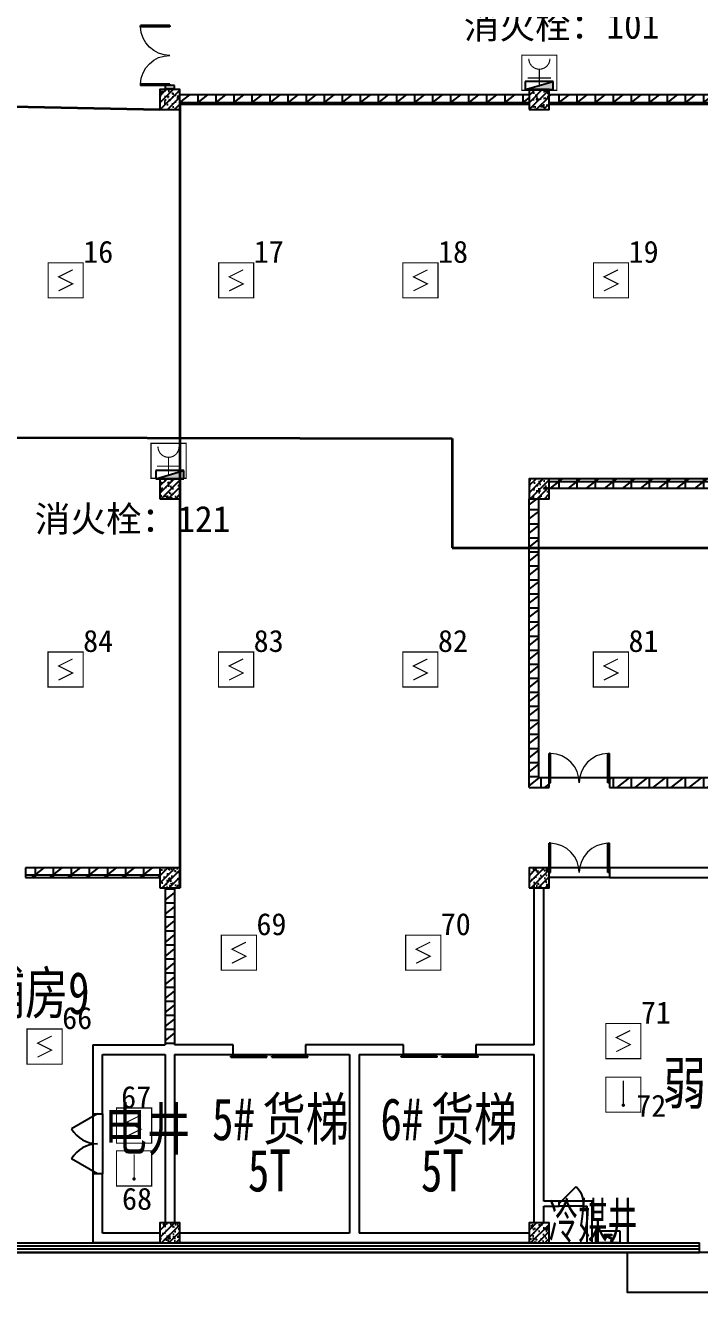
# Model space of a CAD drawing. Header units: millimetres. Extents: x -633009578 to 5705885, y -633235091 to 2571734.
# Drawn here: x 3384020 to 3400820, y 1854760 to 1886350 of the extents above; entities that cross this region are included whole.
import ezdxf

# ---------------------------------------------------------------- set-up
doc = ezdxf.new("R2010")
doc.units = ezdxf.units.MM
doc.header["$LTSCALE"] = 1000
doc.header["$MEASUREMENT"] = 0
doc.layers.get('0').update_dxf_attribs({"color": 9})
for name, color, linetype in [('000000000000电气', 7, 'Continuous'), ('3T_WOOD', 21, 'Continuous'), ('A-COLUM(柱)', 255, 'Continuous'), ('A-DOOR(门）', 4, 'Continuous'), ('A-F-AREA(计算)', 5, 'Continuous'), ('A-FLOR(看线)', 8, 'Continuous'), ('A-HATH(填充)', 8, 'Continuous'), ('A-LM-QPM(设备)', 8, 'Continuous'), ('A-TEXT(房间)', 243, 'Continuous'), ('A-WALL(墙)', 255, 'Continuous'), ('A-WINDOW（窗）', 4, 'Continuous'), ('EQUIP_消火栓', 7, 'Continuous'), ('设备-消防', 3, 'Continuous')]:
    doc.layers.add(name, color=color, linetype=linetype)
doc.styles.add('_TCH', font='simhei.ttf', dxfattribs={"width": 0.75, "bigfont": 'hztxt.shx'})
doc.styles.add('IDQSTYLE', font='simhei.ttf', dxfattribs={"width": 0.707, "bigfont": 'hztxt.shx'})
doc.styles.add('TXT', font='simhei.ttf', dxfattribs={"width": 0.8, "bigfont": 'hztxt.shx'})
doc.styles.add('宋体', font='simhei.ttf')
pattern_1 = [(0, (849921.4751960391, 677977.5160347573), (0, 350), []), (37.875, (850321.4751960391, 677977.5160347573), (-169.61527734408, 218.0766567528281), []), (90, (850321.4751960391, 677977.5160347573), (-450, 2.755455298081545e-14), [])]

# ---------------------------------------------------------------- blocks, each defined once
blk = doc.blocks.new('HC001224')
at = {"color": 0, "linetype": 'Continuous', "const_width": 0.2}
blk.add_lwpolyline([(-3.125, 3.125), (3.125, 3.125), (3.125, -3.125), (-3.125, -3.125)], close=True, dxfattribs=at)
blk.add_lwpolyline([(1.25, 1.875), (-1.25, 0.625), (1.25, -0.625), (-1.25, -1.875)], dxfattribs=at)
at = {"color": 0, "style": 'IDQSTYLE', "width": 0.7}
blk.add_attdef('PSFHATT', (5.125, -3.125), '', height=2.5, dxfattribs=at)
blk = doc.blocks.new('HC001552')
at = {"color": 0, "linetype": 'Continuous', "const_width": 0.2}
blk.add_lwpolyline([(-3.125, 3.125), (3.125, 3.125), (3.125, -3.125), (-3.125, -3.125)], close=True, dxfattribs=at)
blk.add_lwpolyline([(-1.875, 2.5, 0.1989123673796508), (-1.325825214724788, 1.174174785275256, 0.1989123673796632), (-1.010554351787499e-15, 0.625, 0.1989123673796561), (1.325825214724758, 1.174174785275198, 0.1989123673796527), (1.875, 2.5)], format="xyb", dxfattribs=at)
for points in [[(-1.4210854715202e-14, 0.625), (0, -2.5)], [(-2.062500000000007, -0.9375000000000071), (2.062499999999993, -0.9374999999999931)]]:
    blk.add_lwpolyline(points, dxfattribs=at)
at = {"color": 0, "style": 'IDQSTYLE', "width": 0.7}
blk.add_attdef('PSFHATT', (5.125, -3.125), '', height=2.5, dxfattribs=at)
blk = doc.blocks.new('HC001223')
at = {"color": 0, "linetype": 'Continuous', "const_width": 0.2}
blk.add_lwpolyline([(-3.125, 3.125), (3.125, 3.125), (3.125, -3.125), (-3.125, -3.125)], close=True, dxfattribs=at)
blk.add_lwpolyline([(0, 2.5), (0, -1.875)], dxfattribs=at)
at = {"color": 0, "linetype": 'Continuous', "const_width": 0.3}
blk.add_lwpolyline([(-0.15, -1.875, 1), (0.15, -1.875, 1)], format="xyb", close=True, dxfattribs=at)
at = {"color": 0, "style": 'IDQSTYLE', "width": 0.7}
blk.add_attdef('PSFHATT', (5.125, -3.125), '', height=2.5, dxfattribs=at)
blk = doc.blocks.new('$TwtSys$00000434')
for p, q in [((-0.5, 0.5), (-0.5, -0.5)), ((-0.5, -0.5), (0.5, 0.5)), ((0.5, 0.5), (-0.5, 0.5)), ((0.5, -0.5), (0.5, 0.5)), ((-0.5, -0.5), (0.5, -0.5))]:
    blk.add_line(p, q)
blk.add_solid([(0.5, -0.5), (0.5, 0.5), (-0.5, -0.5)])
blk = doc.blocks.new('G$CD148DACB')
at = {"layer": 'EQUIP_消火栓', "xscale": 700, "yscale": 200, "zscale": 700, "rotation": 359.9999949910436}
for p in [(-18899.99999126745, 28350.00000004284), (-28099.99999126745, 18650.00000004284)]:
    blk.add_blockref('$TwtSys$00000434', p, dxfattribs=at)
blk = doc.blocks.new('VdFDAFDFfasdgfswgre')
at = {"layer": 'A-LM-QPM(设备)'}
for p, q in [((-18.82899837940931, -406.182118716184), (32.44091908354312, -219.865729555022)), ((32.44091908354312, -219.865729555022), (56.36419694311917, -226.448856712319)), ((56.36419694311917, -226.448856712319), (37.18157476373017, -296.1590703437105)), ((37.18157476373017, -296.1590703437105), (49.2817729152739, -324.0305588338524)), ((49.2817729152739, -324.0305588338524), (125.9159782715142, -245.5878820237704)), ((153.1663345098495, -253.0865434217267), (58.93851659074426, -349.0140868732706)), ((125.9159782715142, -245.5878820237704), (153.1663345098495, -253.0865434217267)), ((5.094279481098056, -412.765245873481), (-18.82899837940931, -406.182118716184)), ((26.97990751266479, -333.232229411602), (5.094279481098056, -412.765245873481)), ((49.2817729152739, -324.0305588338524), (26.97990751266479, -333.232229411602)), ((26.97990751266479, -333.232229411602), (49.2817729152739, -324.0305588338524)), ((67.04131023027003, -429.8116214922629), (26.97990751266479, -333.232229411602)), ((58.93851659074426, -349.0140868732706), (97.61874484550208, -438.2258171304129)), ((97.61874484550208, -438.2258171304129), (67.04131023027003, -429.8116214922629))]:
    blk.add_line(p, q, dxfattribs=at)
blk.add_lwpolyline([(0, 0), (289.248551459983, -79.59444376500323), (130.0596639309078, -658.0915466849692), (-159.1888875309378, -578.4971029208973)], close=True, dxfattribs=at)
blk = doc.blocks.new('$DorLib2D$00000114')
at = {"color": 0}
blk.add_line((0.4999999999999964, 3.552713678800501e-15), (-0.2071067811864751, 0.7071067811864857), dxfattribs=at)
blk.add_arc((0.5000000000013856, -1.154631945610163e-12), 1.000000000001696, 135, 180, dxfattribs=at)
blk = doc.blocks.new('$DorLib2D$00000002')
for p, q in [((-0.5, -5.684341886080802e-17), (-0.5000000000000007, 0.4875)), ((-0.4750000000000007, 0.4875), (-0.5000000000000007, 0.4875)), ((-0.475, -2.842170943040401e-17), (-0.4750000000000007, 0.4875)), ((0.475, -2.842170943040401e-17), (0.4750000000000007, 0.4875)), ((0.4750000000000007, 0.4875), (0.5000000000000007, 0.4875)), ((0.5, -5.684341886080802e-17), (0.5000000000000007, 0.4875)), ((-0.5, -5.684341886080802e-17), (-0.475, -2.842170943040401e-17)), ((0.5, -5.684341886080802e-17), (0.475, -2.842170943040401e-17))]:
    blk.add_line(p, q)
at = {"lineweight": 13}
for centre, start, end in [((-0.4875, -4.263256414560601e-17), 0, 88.53071641864632), ((0.4875, -4.263256414560601e-17), 91.4692835813537, 180)]:
    blk.add_arc(centre, 0.4875, start, end, dxfattribs=at)
blk = doc.blocks.new('$DorLib2D$00000231')
at = {"color": 0}
for p, q in [((-0.4999999999999947, 7.105427357601002e-15), (-0.2500000000000284, 0.4330127018921708)), ((0.5000000000000053, 7.105427357601002e-15), (0.250000000000032, 0.4330127018921708))]:
    blk.add_line(p, q, dxfattribs=at)
for centre, radius, start, end in [((-0.4999999999996803, 3.055333763768431e-13), 0.499999999999681, 0, 59.99999999996344), ((0.5000000000000426, -2.486899575160351e-14), 0.4999999999999835, 120.0000000000366, 180)]:
    blk.add_arc(centre, radius, start, end, dxfattribs=at)
blk = doc.blocks.new('$DORLIB2D$00000127')
at = {"color": 0}
for points in [[(-0.5333333333328483, 0.7948983154366971), (-0.5333333333328483, 0.690405644187237)], [(-0.03333333333284827, 0.7948983154366971), (-0.5333333333328483, 0.7948983154366971)], [(-0.03333333333284827, 0.7948983154366971), (-0.03333333333284827, 0.690405644187237)], [(0.5333333333328483, 0.7948983154366971), (0.03333333333284827, 0.7948983154366971)], [(0.03333333333284827, 0.7948983154366971), (0.03333333333284827, 0.690405644187237)], [(0.5333333333328483, 0.7948983154366971), (0.5333333333328483, 0.690405644187237)], [(-0.03333333333284827, 0.690405644187237), (-0.5333333333328483, 0.690405644187237)], [(0.5333333333328483, 0.690405644187237), (0.03333333333284827, 0.690405644187237)], [(0.5, 0.4999999999999858), (-0.5, 0.4999999999999858)]]:
    blk.add_lwpolyline(points, dxfattribs=at)
blk = doc.blocks.new('$TCHSYS$WIN2D')
for p, q in [((-0.5, 0.5), (0.5, 0.5)), ((-0.5, 0.5), (-0.4999999999999999, -0.5)), ((0.5, 0.5), (0.4999999999999998, -0.5)), ((0.5, 0.1666666666666666), (-0.5, 0.1666666666666666)), ((0.5, -0.1666666666666667), (-0.5, -0.1666666666666667)), ((-0.4999999999999999, -0.5), (0.5, -0.5))]:
    blk.add_line(p, q)
blk = doc.blocks.new('_FZH')
h = blk.add_hatch()
h.set_pattern_fill('钢筋混凝土', color=256, scale=0.1, style=0)
h.set_pattern_definition([(45, (0, 0), (-0.1767766952966369, 0.1767766952966369), []), (50, (0, 0), (0.7172601826007535, -0.06275213498259512), [0.07500000000000001, -0.8250000000000001]), (355, (0, 0), (-0.138751333613, 0.7521921337000119), [0.06, -0.66]), (100.4514, (0.05977168000000001, -0.00522934), (0.5785093817140216, 0.6894395420609536), [0.06374019, -0.701142112]), (46.1842, (0, 0.2), (1.067241048625645, -0.1655190143290181), [0.1125, -1.2375]), (96.6356, (0.088936745, 0.186206693), (0.9346627055487033, 0.9741178709004418), [0.095610288, -1.051713]), (351.1842, (0, 0.2), (0.9346619451336272, 0.9741186009253247), [0.09000000000000001, -0.9900000000000001]), (21, (0.1, 0.15), (0.5969070521184617, -0.4026188906653388), [0.07500000000000001, -0.8250000000000001]), (326, (0.1, 0.15), (0.2433153319215824, 0.7251500450468529), [0.06, -0.66]), (71.4514, (0.149742233, 0.116448394), (0.84022262858149, 0.3225304967099524), [0.06374019, -0.701142112]), (37.50000000000001, (0, 0), (0.01215985531729062, 0.3328938538313115), [0, -0.652, 0, -0.67, 0, -0.6625000000000001]), (7.499999999999999, (0, 0), (0.2630695374421486, 0.3944117118823603), [0, -0.382, 0, -0.637, 0, -0.2525]), (-32.5, (-0.223, 0), (0.533822436172409, -0.02255487173437976), [0, -0.25, 0, -0.78, 0, -1.035]), (-42.5, (-0.323, 0), (0.5831861693423862, 0.1001049823323177), [0, -0.325, 0, -0.518, 0, -0.735])])
h.paths.add_polyline_path([(-0.5, -0.5), (0.5, -0.5), (0.5, 0.5), (-0.5, 0.5)])
blk.add_lwpolyline([(-0.5, -0.5), (0.5, -0.5), (0.5, 0.5), (-0.5, 0.5)], close=True)

msp = doc.modelspace()

# ---------------------------------------------------------------- hatches: boundary and pattern name
at = {"layer": 'A-HATH(填充)'}
h = msp.add_hatch(dxfattribs=at)
h.set_pattern_fill('空心砖', color=256, scale=100, style=0)
h.set_pattern_definition(pattern_1)
h.paths.add_polyline_path([(3387739.994031749, 1884749.596922424), (3387739.994031714, 1884849.596922616), (3387499.994031714, 1884849.596922616), (3387499.994031749, 1884749.596922424)])
h = msp.add_hatch(dxfattribs=at)
h.set_pattern_fill('空心砖', color=256, scale=100, style=0)
h.set_pattern_definition(pattern_1)
h.paths.add_polyline_path([(3387869.994031749, 1884619.596922424), (3387869.994031749, 1884379.596922424), (3396569.994031749, 1884379.596922424), (3396569.994031749, 1884619.596922424)])
h = msp.add_hatch(dxfattribs=at)
h.set_pattern_fill('空心砖', color=256, scale=100, style=0)
h.set_pattern_definition(pattern_1)
h.paths.add_polyline_path([(3397069.994031749, 1884619.596922424), (3397069.994031749, 1884379.596922424), (3406269.994031749, 1884379.596922424), (3406269.994031749, 1884619.596922424)])
h = msp.add_hatch(dxfattribs=at)
h.set_pattern_fill('空心砖', color=256, scale=100, style=0)
h.set_pattern_definition(pattern_1)
h.paths.add_polyline_path([(3397069.994031749, 1875044.596922277), (3397069.994031749, 1874804.596922276), (3406269.994031749, 1874804.596922307), (3406269.994031749, 1875044.596922307)])
h = msp.add_hatch(dxfattribs=at)
h.set_pattern_fill('空心砖', color=256, scale=100, style=0)
h.set_pattern_definition(pattern_1)
h.paths.add_polyline_path([(3396809.994031752, 1874549.596922424), (3396569.994031749, 1874549.596922424), (3396569.994031748, 1867349.596922422), (3396809.994031752, 1867589.596922423)])
h = msp.add_hatch(dxfattribs=at)
h.set_pattern_fill('空心砖', color=256, scale=100, style=0)
h.set_pattern_definition(pattern_1)
h.paths.add_polyline_path([(3396569.994031748, 1867349.596922422), (3397069.994031997, 1867349.59692243), (3397069.994031996, 1867589.596922428), (3396809.994031752, 1867589.596922423)])
h = msp.add_hatch(dxfattribs=at)
h.set_pattern_fill('空心砖', color=256, scale=100, style=0)
h.set_pattern_definition(pattern_1)
h.paths.add_polyline_path([(3406609.994031489, 1867589.596922429), (3398569.994031996, 1867589.596922428), (3398569.994031997, 1867349.59692243), (3406609.994031488, 1867349.596922431)])
h = msp.add_hatch(dxfattribs=at)
h.set_pattern_fill('空心砖', color=256, scale=100, style=0)
h.set_pattern_definition(pattern_1)
h.paths.add_polyline_path([(3387369.994031749, 1865109.596922306), (3387369.994031749, 1865349.596922309), (3384019.994031996, 1865349.596922323), (3384019.994031996, 1865109.59692228)])
h = msp.add_hatch(dxfattribs=at)
h.set_pattern_fill('空心砖', color=256, scale=100, style=0)
h.set_pattern_definition(pattern_1)
h.paths.add_polyline_path([(3387499.994031749, 1864849.596922424), (3387499.994031784, 1860939.596928122), (3387619.99403174, 1860819.596928261), (3387739.994031645, 1860939.596928212), (3387739.994031749, 1864849.596922424)])

# ---------------------------------------------------------------- linework, layer by layer
at = {"layer": '000000000000电气', "color": 4, "lineweight": 35}
for p, q in [((3375441.321014708, 1884499.596922424), (3387369.994031749, 1884249.596922424)), ((3387869.994031977, 1884379.596922452), (3387869.994031749, 1864849.596922424))]:
    msp.add_line(p, q, dxfattribs=at)
at = {"layer": '000000000000电气', "color": 1, "lineweight": 35}
for p, q in [((3335815.730887795, 1876180.940771786), (3394651.689129004, 1876051.451430919)), ((3394651.689129004, 1876051.451430919), (3394651.689129004, 1873323.225784306)), ((3394651.689129004, 1873323.225784306), (3421443.542595851, 1873323.225784306))]:
    msp.add_line(p, q, dxfattribs=at)
at = {"layer": 'A-DOOR(门）'}
for p, q in [((3398569.994031966, 1867589.596922424), (3397069.994031966, 1867589.596922424)), ((3398569.99403175, 1865349.596922429), (3397069.99403175, 1865349.596922429)), ((3398569.99403175, 1865109.596922429), (3397069.99403175, 1865109.596922429)), ((3385699.994031765, 1859219.596925257), (3385699.994031765, 1857719.596925257)), ((3385939.994031765, 1859219.596925257), (3385939.994031765, 1857719.596925257)), ((3397920.004431904, 1857039.596927172), (3397320.004431904, 1857039.596927164)), ((3397920.004431906, 1856919.596927172), (3397320.004431906, 1856919.596927164))]:
    msp.add_line(p, q, dxfattribs=at)
at = {"layer": 'A-F-AREA(计算)'}
msp.add_lwpolyline([(3282179.971570265, 1991839.59697076), (3416459.971570265, 1991839.59697076), (3416459.971570265, 1855759.59697076), (3282179.971570265, 1855759.59697076)], close=True, dxfattribs=at)
at = {"layer": 'A-FLOR(看线)'}
msp.add_lwpolyline([(3401119.994031345, 1855759.596922439), (3401119.994525427, 1854759.59692245), (3399019.993537085, 1854759.596922439), (3399019.994031167, 1855759.596922439)], dxfattribs=at)
at = {"layer": 'A-WALL(墙)'}
for p, q in [((3387739.994031714, 1884849.596922616), (3387499.994031714, 1884849.596922616)), ((3387499.994031714, 1884849.596922616), (3387499.994031749, 1884749.596922424)), ((3387739.994031749, 1884749.596922424), (3387739.994031714, 1884849.596922616)), ((3396569.994031977, 1884619.596922421), (3387869.994031977, 1884619.596922392)), ((3396569.994031977, 1884379.596922421), (3387869.994031977, 1884379.596922452)), ((3406269.994031977, 1884619.596922422), (3397069.994031976, 1884619.596922417)), ((3406269.994031977, 1884379.596922422), (3397069.994031976, 1884379.596922423)), ((3406269.994031977, 1875044.596922333), (3397069.994031, 1875044.596922313)), ((3406269.994031977, 1874804.596922321), (3397069.994031, 1874804.59692228)), ((3396569.994031748, 1867349.596922422), (3396569.994031754, 1874549.596922453)), ((3396809.994031752, 1867589.596922423), (3396809.994031699, 1874549.596922453)), ((3396569.994031748, 1867349.596922422), (3397069.994031997, 1867349.59692243)), ((3397069.994031996, 1867589.596922428), (3396809.994031752, 1867589.596922423)), ((3397069.994031997, 1867349.59692243), (3397069.994031996, 1867589.596922428)), ((3406609.994031489, 1867589.596922429), (3398569.994031996, 1867589.596922428)), ((3398569.994031996, 1867589.596922428), (3398569.994031997, 1867349.59692243)), ((3398569.994031997, 1867349.59692243), (3406609.994031488, 1867349.596922431)), ((3387369.994031976, 1865349.596922303), (3384019.994031996, 1865349.596922323)), ((3384019.994031996, 1865349.596922323), (3384019.994031996, 1865109.59692228)), ((3384019.994031996, 1865109.59692228), (3387369.994031976, 1865109.596922264)), ((3403649.994031745, 1865349.596922429), (3398569.994031488, 1865349.596922426)), ((3398569.994031488, 1865349.596922426), (3398569.994031488, 1865109.596922405)), ((3398569.994031488, 1865109.596922405), (3403529.994031878, 1865109.596922425)), ((3387499.994031749, 1864849.596922424), (3387499.994031784, 1860939.596928122)), ((3387739.994031749, 1864849.596922424), (3387739.994031645, 1860939.596928212)), ((3396699.99403172, 1860939.596928117), (3396699.994031763, 1864849.596922453)), ((3396939.994031749, 1860819.596928148), (3396939.994031874, 1864849.596922453)), ((3385699.994031769, 1860939.596928138), (3385699.99403179, 1859219.596925159)), ((3385699.994031769, 1860939.596928138), (3387499.994031784, 1860939.596928122)), ((3385939.994031804, 1859219.596925159), (3385939.994031775, 1860699.596928407)), ((3385939.994031775, 1860699.596928407), (3387499.994031761, 1860699.596928393)), ((3387499.994031761, 1860699.596928393), (3387499.994031728, 1856499.596922453)), ((3389199.994031644, 1860939.596928171), (3387739.994031645, 1860939.596928212)), ((3387739.994031769, 1860699.596928318), (3387739.994031824, 1856499.596922453)), ((3387739.994031769, 1860699.596928318), (3389199.994031643, 1860699.596928279)), ((3389199.994031643, 1860699.596928279), (3389199.994031644, 1860939.596928171)), ((3392219.994031755, 1860939.59692819), (3390999.994031644, 1860939.596928162)), ((3390999.994031644, 1860939.596928162), (3390999.994031642, 1860699.596928263)), ((3390999.994031642, 1860699.596928263), (3392099.994031797, 1860699.596928279)), ((3392099.994031797, 1860699.596928279), (3392099.994031797, 1856239.596922409)), ((3393439.994031644, 1860939.596928137), (3392219.994031755, 1860939.59692819)), ((3392339.994031671, 1860699.596928156), (3393439.994031643, 1860699.596928115)), ((3392339.994031671, 1860699.596928156), (3392339.994031671, 1856239.596922425)), ((3393439.994031643, 1860699.596928115), (3393439.994031644, 1860939.596928137)), ((3396699.99403172, 1860939.596928117), (3395239.994031644, 1860939.596928107)), ((3395239.994031644, 1860939.596928107), (3395239.994031643, 1860699.596928099)), ((3395239.994031643, 1860699.596928099), (3396699.994031724, 1860699.596928116)), ((3396699.994031749, 1856919.596927158), (3396699.994031724, 1860699.596928116)), ((3396939.994031662, 1857039.596927278), (3396939.994031749, 1860819.596928148)), ((3385699.99403179, 1859219.596925159), (3385939.994031804, 1859219.596925159)), ((3385939.994031804, 1857719.596925667), (3385699.99403179, 1857719.596925667)), ((3385699.99403179, 1857719.596925667), (3385699.994031769, 1855999.596922332)), ((3385939.994031775, 1856239.596922066), (3385939.994031804, 1857719.596925667)), ((3396699.994032246, 1856499.596922453), (3396699.994031749, 1856919.596927158)), ((3397320.004432141, 1857039.596927317), (3396939.994031662, 1857039.596927278)), ((3396939.99403207, 1856919.596927277), (3397320.004432143, 1856919.596927604)), ((3396939.994031743, 1856499.596922453), (3396939.99403207, 1856919.596927277)), ((3397320.004432143, 1856919.596927604), (3397320.004432141, 1857039.596927317)), ((3398140.004431744, 1857039.596927293), (3397920.004432141, 1857039.596927325)), ((3397920.004432141, 1857039.596927325), (3397920.004432143, 1856919.596927612)), ((3397920.004432143, 1856919.596927612), (3398020.004431821, 1856919.596927291)), ((3398020.004431819, 1855999.596922424), (3398020.004431821, 1856919.596927291)), ((3398140.004431819, 1855999.596922413), (3398140.004431744, 1857039.596927293)), ((3387369.994031977, 1856239.596922173), (3385939.994031775, 1856239.596922066)), ((3392099.994031797, 1856239.596922409), (3387869.994031976, 1856239.596922323)), ((3396569.994031977, 1856239.596922566), (3392339.994031671, 1856239.596922425)), ((3387369.994031977, 1855999.596922301), (3385699.994031769, 1855999.596922332)), ((3392219.994031757, 1855999.596922398), (3387869.994031977, 1855999.59692231)), ((3396569.994031976, 1855999.596922524), (3392219.994031757, 1855999.596922398)), ((3398020.004431819, 1855999.596922424), (3398140.004431819, 1855999.596922413))]:
    msp.add_line(p, q, dxfattribs=at)

# ---------------------------------------------------------------- block references
at = {"layer": '3T_WOOD'}
msp.add_blockref('G$CD148DACB', (3415719.994031765, 1856499.596922423), dxfattribs=at)
at = {"layer": 'A-COLUM(柱)', "xscale": 500, "yscale": 500, "zscale": 500}
for p in [(3387619.994031749, 1884499.596922424), (3396819.994031749, 1884499.596922424), (3387619.994031749, 1874799.596922424), (3396819.994031749, 1874799.596922424), (3387619.994031749, 1865099.596922424), (3396819.994031765, 1865099.596922424), (3387619.994031803, 1856249.596922284), (3396819.994031765, 1856249.596922424)]:
    msp.add_blockref('_FZH', p, dxfattribs=at)
at = {"layer": 'A-DOOR(门）'}
for name, p, xscale, yscale, zscale, rotation in [('$DorLib2D$00000002', (3387619.994031749, 1885599.596922591), -1500, 1500, 1500, 89.99999999999999), ('$DORLIB2D$00000127', (3394339.994031562, 1860819.59692817), -1800, 240, 1800, 179.9999999994809)]:
    msp.add_blockref(name, p, dxfattribs=dict(at, xscale=xscale, yscale=yscale, zscale=zscale, rotation=rotation))
at = {"layer": 'A-DOOR(门）', "extrusion": (0, 0, -1), "xscale": -1500, "yscale": 1500, "zscale": 1500}
for p in [(-3397819.994031966, 1867469.596922424), (-3397819.99403175, 1865229.596922429)]:
    msp.add_blockref('$DorLib2D$00000002', p, dxfattribs=at)
at = {"layer": 'A-DOOR(门）', "extrusion": (0, 0, -1)}
for name, p, xscale, yscale, zscale, rotation in [('$DORLIB2D$00000127', (-3390099.994031793, 1860819.596928209), -1800, 240, 1800, 180.0000000005162), ('$DorLib2D$00000231', (-3385819.994031765, 1858469.596925257), -1500, 1500, 1500, 270)]:
    msp.add_blockref(name, p, dxfattribs=dict(at, xscale=xscale, yscale=yscale, zscale=zscale, rotation=rotation))
at = {"layer": 'A-DOOR(门）', "xscale": -600, "yscale": 600, "zscale": 600}
msp.add_blockref('$DorLib2D$00000114', (3397620.004431905, 1856979.596927168), dxfattribs=at)
at = {"layer": 'A-LM-QPM(设备)', "rotation": 285.3856598443907}
msp.add_blockref('VdFDAFDFfasdgfswgre', (3398835.414521281, 1856299.596922424), dxfattribs=at)
at = {"layer": 'A-WINDOW（窗）', "xscale": -21999.98958747508, "yscale": 240, "zscale": 21999.98958747508, "rotation": 179.9999999999986}
msp.add_blockref('$TCHSYS$WIN2D', (3389819.9888256, 1855879.596922423), dxfattribs=at)
at = {"layer": '设备-消防', "xscale": 140, "yscale": 140, "zscale": 140}
for name, p in [('HC001552', (3396826.5, 1885168.5)), ('HC001224', (3385024.199253519, 1879992.981798593)), ('HC001224', (3389272.403221361, 1879992.981798593)), ('HC001224', (3393863.767846846, 1879992.981798593)), ('HC001224', (3398611.971814688, 1879992.981798593)), ('HC001552', (3387587.5, 1875494.5)), ('HC001224', (3385022.227438831, 1870292.981798593)), ('HC001224', (3389270.431406673, 1870292.981798593)), ('HC001224', (3393861.796032158, 1870292.981798593)), ('HC001224', (3398610, 1870292.981798593)), ('HC001224', (3389340.403221361, 1863233.143573865)), ('HC001224', (3393931.767846846, 1863233.143573865)), ('HC001224', (3384499.699253519, 1860892.981798593)), ('HC001224', (3398917.971814688, 1861030.981798593)), ('HC001223', (3398917.971814688, 1859694.481798593)), ('HC001224', (3386728.767846846, 1858923.981798593)), ('HC001223', (3386728.767846846, 1857856.981798593))]:
    msp.add_blockref(name, p, dxfattribs=at)

# ---------------------------------------------------------------- texts
at = {"layer": '000000000000电气', "color": 4, "lineweight": 35, "style": '宋体'}
for s, p in [('消火栓：101', (3394946.423996139, 1886016.191769547)), ('消火栓：121', (3384256.11683182, 1873720.902307656))]:
    msp.add_text(s, height=650, dxfattribs=at).set_placement(p)
at = {"layer": '000000000000电气', "color": 1, "lineweight": 35, "style": '宋体'}
for s, p in [('16', (3385461.699253519, 1880430.481798593)), ('17', (3389709.903221361, 1880430.481798593)), ('18', (3394301.267846846, 1880430.481798593)), ('19', (3399049.471814688, 1880430.481798593)), ('84', (3385459.727438831, 1870730.481798593)), ('83', (3389707.931406673, 1870730.481798593)), ('82', (3394299.296032158, 1870730.481798593)), ('81', (3399047.5, 1870730.481798593)), ('69', (3389777.903221361, 1863670.643573865)), ('70', (3394369.267846846, 1863670.643573865)), ('71', (3399355.471814688, 1861468.481798593)), ('66', (3384937.199253519, 1861330.481798593)), ('67', (3386407.513698668, 1859361.481798593)), ('72', (3399239.756439934, 1859143.606511914)), ('68', (3386428.865184068, 1856825.445237043))]:
    msp.add_text(s, height=550, dxfattribs=at).set_placement(p)
at = {"layer": 'A-TEXT(房间)'}
for s, height, style, width, p in [('生产辅房9', 1050, '_TCH', 0.75, (3380788.895024044, 1861706.173116858)), ('弱电机房', 1050, '_TCH', 0.75, (3399904.492980333, 1859456.330054533)), ('货梯', 1050, '_TCH', 0.75, (3389930.63766718, 1858560.453241374)), ('货梯', 1050, '_TCH', 0.75, (3394126.526619193, 1858560.453241374)), ('电井', 1050, '_TCH', 0.75, (3385974.776268225, 1858314.771585974)), ('5#', 1050, '_TCH', 0.75, (3388670.63766718, 1858560.453241374)), ('6#', 1050, '_TCH', 0.75, (3392866.526619193, 1858560.453241374)), ('5T', 1050, '_TCH', 0.75, (3389564.654195965, 1857281.171967907)), ('5T', 1050, '_TCH', 0.75, (3393875.555186336, 1857281.171967907)), ('冷媒井', 900, 'TXT', 0.6, (3397055.108671519, 1856097.375723106))]:
    msp.add_text(s, height=height, dxfattribs=dict(at, style=style, width=width)).set_placement(p)

doc.saveas('drawing.dxf')
